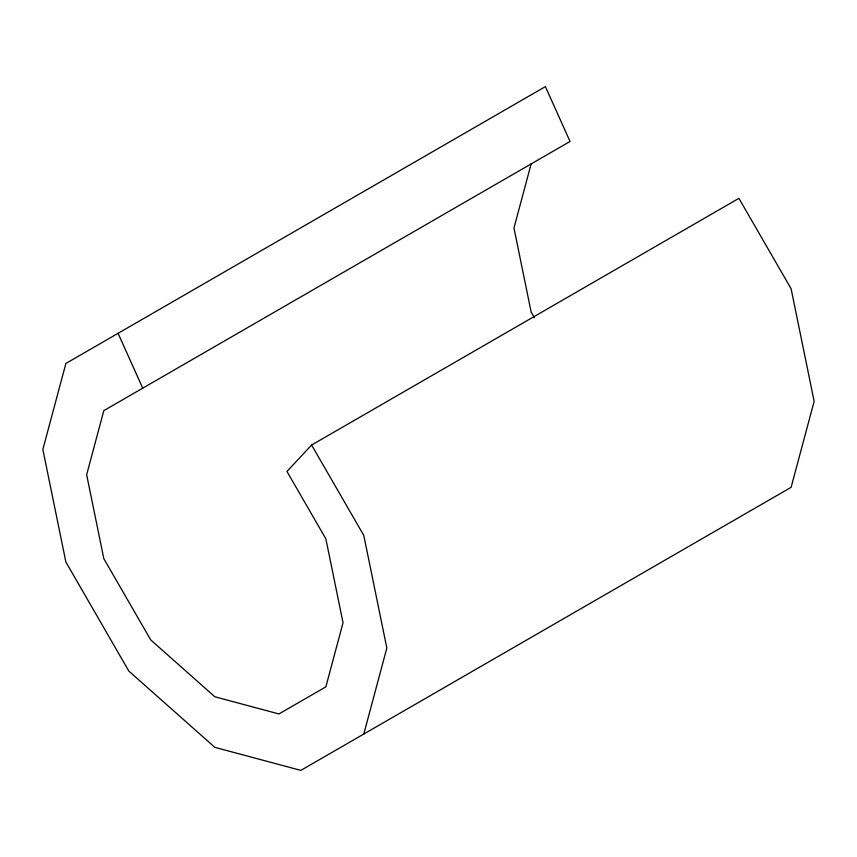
<?xml version="1.0" encoding="UTF-8"?>
<svg xmlns="http://www.w3.org/2000/svg" width="857" height="857" viewBox="0 0 857 857"><rect width="100%" height="100%" fill="white"/><g stroke="black" fill="none" stroke-linecap="round" stroke-linejoin="round"><path stroke-width="1.29" d="M363.797 734.042L386.839 648.042L363.797 535.443L311.605 445.04L738.916 198.342L791.107 288.734L814.15 401.344L791.107 487.333L300.839 770.389L214.839 747.347L128.85 671.095L65.893 562.053L42.85 449.443L65.893 363.454L545.395 86.611L570.034 141.469L103.826 410.632L86.653 474.735L103.826 558.668L150.746 639.933L214.839 696.773L278.943 713.945L325.864 686.853L343.036 622.76L325.864 538.828L286.966 471.457L311.605 445.04M531.136 163.933L513.964 228.026L531.136 311.959L534.447 317.679M118.084 333.319L142.723 388.178"/></g></svg>
